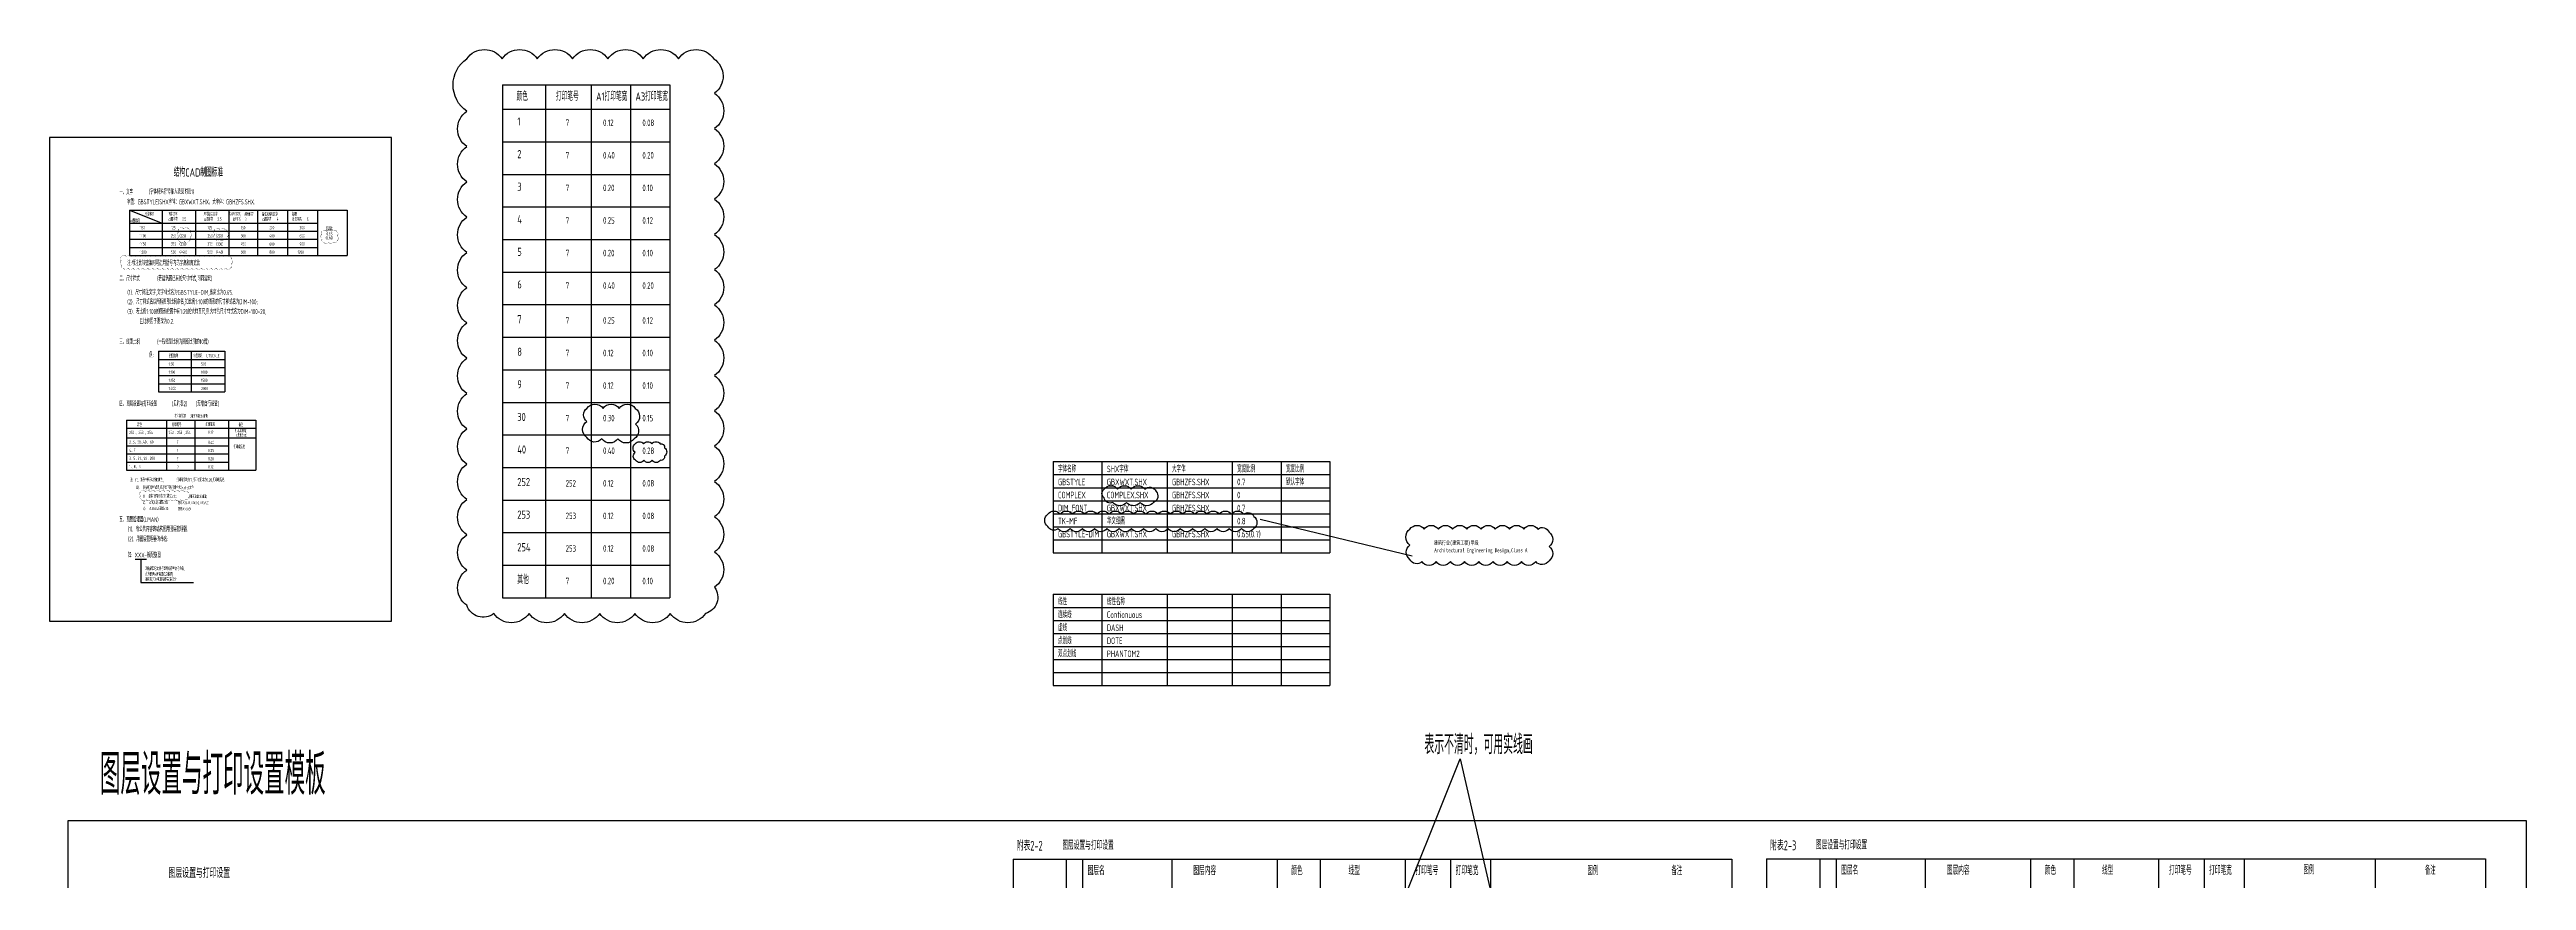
# Model space of a CAD drawing. Extents: x -469675 to 2400000, y -476501 to 2085364.
# Drawn here: x -163489 to -11382, y 106128 to 157149 of the extents above; entities that cross this region are included whole.
import ezdxf

# ---------------------------------------------------------------- set-up
doc = ezdxf.new("R2010")
doc.units = 0
doc.header["$LTSCALE"] = 1000
doc.header["$MEASUREMENT"] = 0
doc.linetypes.add('PHANTOM2', pattern=[1.25, 0.625, -0.125, 0.125, -0.125, 0.125, -0.125])
doc.layers.get('Defpoints').update_dxf_attribs({"linetype": 'CONTINUOUS'})
doc.layers.add('C-PLAN_TEXT', color=3, linetype='CONTINUOUS')
doc.layers.add('图框', color=7, linetype='CONTINUOUS')
doc.layers.add('C-注释', color=30, linetype='CONTINUOUS', plot=False)
doc.styles.add('GBSTYLE', font='gbxwxt.shx', dxfattribs={"width": 0.7, "bigfont": 'gbhzfs.shx'})
doc.styles.add('TK-MF', font='STXIHEI.TTF', dxfattribs={"width": 0.8})

msp = doc.modelspace()

# ---------------------------------------------------------------- linework, layer by layer
at = {"layer": 'C-PLAN_TEXT', "color": 1}
for p, q in [((-135678.6004, 154984.0805), (-135678.6004, 123484.0805)), ((-135678.6004, 154984.0805), (-125404.7161, 154984.0805)), ((-133032.6016, 154984.0805), (-133032.6016, 123484.0805)), ((-130237.8422, 154984.0805), (-130237.8422, 123484.0805)), ((-127821.2791, 154984.0805), (-127821.2791, 123484.0805)), ((-125404.7161, 154984.0805), (-125404.7161, 123484.0805)), ((-135678.6004, 153484.0805), (-125404.7161, 153484.0805)), ((-135678.6004, 153484.0805), (-125404.7161, 153484.0805)), ((-135678.6004, 151484.0805), (-125404.7161, 151484.0805)), ((-135678.6004, 149484.0805), (-125404.7161, 149484.0805)), ((-158577.253, 147276.6642), (-156577.253, 146497.7352)), ((-158577.253, 147276.6642), (-158577.253, 144497.7352)), ((-158577.253, 147276.6642), (-145219.5652, 147276.6642)), ((-158577.253, 146497.7352), (-147026.2927, 146497.7352)), ((-156577.253, 147276.6642), (-156577.253, 144497.7352)), ((-154515.7433, 147276.6642), (-154515.7433, 144497.7352)), ((-152481.64, 147276.6642), (-152481.64, 144497.7352)), ((-150710.0775, 147276.6642), (-150710.0775, 144497.7352)), ((-148868.1851, 147276.6642), (-148868.1851, 144497.7352)), ((-147026.2927, 147276.6642), (-147026.2927, 144497.7352)), ((-145219.5652, 147276.6642), (-145219.5652, 144497.7352)), ((-135678.6004, 147484.0805), (-125404.7161, 147484.0805)), ((-158577.253, 145997.7352), (-147026.2927, 145997.7352)), ((-158577.253, 145497.7352), (-147026.2927, 145497.7352)), ((-158577.253, 144997.7352), (-147026.2927, 144997.7352)), ((-135678.6004, 145484.0805), (-125404.7161, 145484.0805)), ((-158577.253, 144497.7352), (-145219.5652, 144497.7352)), ((-135678.6004, 143484.0805), (-125404.7161, 143484.0805)), ((-135678.6004, 141484.0805), (-125404.7161, 141484.0805)), ((-156792.5848, 138624.54), (-156792.5848, 136124.54)), ((-156792.5848, 138624.54), (-152731.0751, 138624.54)), ((-154792.5848, 138624.54), (-154792.5848, 136124.54)), ((-152731.0751, 138624.54), (-152731.0751, 136124.54)), ((-135678.6004, 139484.0805), (-125404.7161, 139484.0805)), ((-156792.5848, 138124.54), (-152731.0751, 138124.54)), ((-156792.5848, 137624.54), (-152731.0751, 137624.54)), ((-156792.5848, 137124.54), (-152731.0751, 137124.54)), ((-135678.6004, 137484.0805), (-125404.7161, 137484.0805)), ((-156792.5848, 136624.54), (-152731.0751, 136624.54)), ((-156792.5848, 136124.54), (-152731.0751, 136124.54)), ((-135678.6004, 135484.0805), (-125404.7161, 135484.0805)), ((-158768.1022, 134398.3747), (-150815.898, 134398.3747)), ((-158768.1022, 134398.3747), (-158768.1022, 131314.892)), ((-158768.1022, 133898.3747), (-150815.898, 133898.3747)), ((-156308.1181, 134408.3422), (-156308.1181, 131324.8595)), ((-154574.9318, 134398.3747), (-154574.9318, 131314.892)), ((-152500.2729, 134398.3747), (-152500.2729, 131314.892)), ((-150815.898, 134398.3747), (-150815.898, 131314.892)), ((-158768.1022, 133314.892), (-150815.898, 133314.892)), ((-158768.1022, 132814.892), (-152500.2729, 132814.892)), ((-135678.6004, 133484.0805), (-125404.7161, 133484.0805)), ((-158768.1022, 132314.892), (-152500.2729, 132314.892)), ((-158768.1022, 131814.892), (-152500.2729, 131814.892)), ((-158768.1022, 131314.892), (-150815.898, 131314.892)), ((-135678.6004, 131484.0805), (-125404.7161, 131484.0805)), ((-135678.6004, 129484.0805), (-125404.7161, 129484.0805)), ((-135678.6004, 127484.0805), (-125404.7161, 127484.0805)), ((-157885.6962, 125862.3403), (-157885.6962, 124428.488)), ((-135678.6004, 125484.0805), (-125404.7161, 125484.0805)), ((-157885.6962, 124428.488), (-154650.7529, 124428.488)), ((-135678.6004, 123484.0805), (-125404.7161, 123484.0805)), ((-104317.2739, 107438.6537), (-60170.6947, 107438.6537)), ((-104317.2739, 107438.6537), (-104317.2739, 21938.6537)), ((-101053.658, 107438.6537), (-101053.658, 18036.5434)), ((-100053.658, 107438.6537), (-100053.658, 17938.6537)), ((-94572.2841, 107438.6537), (-94572.2841, 39938.6537)), ((-88104.5466, 107438.6537), (-88104.5466, 39938.6537)), ((-85458.5478, 107438.6537), (-85458.5478, 39938.6537)), ((-80247.2253, 107438.6537), (-80247.2253, 89938.6537)), ((-80247.2253, 107438.6537), (-80247.2253, 39938.6537)), ((-77452.466, 107438.6537), (-77452.466, 39938.6537)), ((-74991.2712, 107438.6537), (-74991.2712, 83938.6537)), ((-60170.6947, 107438.6537), (-60170.6947, 21938.6537)), ((-58046.217, 107456.5301), (-58046.217, 83956.5301)), ((-58046.217, 107456.5301), (-13899.6378, 107456.5301)), ((-54782.6012, 107456.5301), (-54782.6012, 83956.5301)), ((-53782.6012, 107456.5301), (-53782.6012, 83956.5301)), ((-48301.2272, 107456.5301), (-48301.2272, 83956.5301)), ((-41833.4897, 107456.5301), (-41833.4897, 83956.5301)), ((-39187.4909, 107456.5301), (-39187.4909, 83956.5301)), ((-33976.1684, 107456.5301), (-33976.1684, 83956.5301)), ((-31181.4091, 107456.5301), (-31181.4091, 83956.5301)), ((-28720.2143, 107456.5301), (-28720.2143, 83956.5301)), ((-20677.1304, 107456.5301), (-20677.1304, 93956.5301)), ((-13899.6378, 107456.5301), (-13899.6378, 83956.5301))]:
    msp.add_line(p, q, dxfattribs=at)
at = {"layer": 'C-PLAN_TEXT'}
for p, q in [((-101859.7, 131845.3777), (-101859.7, 126245.3777)), ((-101859.7, 131845.3777), (-84859.7, 131845.3777)), ((-101859.7, 131845.3777), (-84859.7, 131845.3777)), ((-101859.7, 131045.3777), (-84859.7, 131045.3777)), ((-101859.7, 131045.3777), (-84859.7, 131045.3777)), ((-98859.7, 131845.3777), (-98859.7, 126245.3777)), ((-94859.7, 131845.3777), (-94859.7, 126245.3777)), ((-90859.7, 131845.3777), (-90859.7, 126245.3777)), ((-87859.7, 131845.3777), (-87859.7, 126245.3777)), ((-84859.7, 131845.3777), (-84859.7, 126245.3777)), ((-101859.7, 130245.3777), (-84859.7, 130245.3777)), ((-101859.7, 129445.3777), (-84859.7, 129445.3777)), ((-101859.7, 128645.3777), (-84859.7, 128645.3777)), ((-101859.7, 127845.3777), (-84859.7, 127845.3777)), ((-101859.7, 127045.3777), (-84859.7, 127045.3777)), ((-158235.2343, 125862.3403), (-157536.1582, 125862.3403)), ((-101859.7, 126245.3777), (-84859.7, 126245.3777)), ((-101859.7, 123696.7747), (-101859.7, 118096.7747)), ((-101859.7, 123696.7747), (-84859.7, 123696.7747)), ((-101859.7, 123696.7747), (-84859.7, 123696.7747)), ((-98859.7, 123696.7747), (-98859.7, 118096.7747)), ((-94859.7, 123696.7747), (-94859.7, 118096.7747)), ((-90859.7, 123696.7747), (-90859.7, 118096.7747)), ((-87859.7, 123696.7747), (-87859.7, 118096.7747)), ((-84859.7, 123696.7747), (-84859.7, 118096.7747)), ((-101859.7, 122896.7747), (-84859.7, 122896.7747)), ((-101859.7, 122896.7747), (-84859.7, 122896.7747)), ((-101859.7, 122096.7747), (-84859.7, 122096.7747)), ((-101859.7, 121296.7747), (-84859.7, 121296.7747)), ((-101859.7, 120496.7747), (-84859.7, 120496.7747)), ((-101859.7, 119696.7747), (-84859.7, 119696.7747)), ((-101859.7, 118896.7747), (-84859.7, 118896.7747)), ((-101859.7, 118096.7747), (-84859.7, 118096.7747))]:
    msp.add_line(p, q, dxfattribs=at)
at = {"layer": 'C-注释'}
for p, q in [((-89143.0139, 128320.0714), (-79813.7553, 126052.9126)), ((-84349.2169, 94932.6756), (-76861.2378, 113601.0923)), ((-76861.2378, 113601.0923), (-72492.555, 94560.046))]:
    msp.add_line(p, q, dxfattribs=at)
for points, format in [([(-137867.9604, 156585.1325, -0.52056705), (-135701.0089, 156585.1325, -0.52056705), (-133534.0573, 156585.1325, -0.52056705), (-131367.1058, 156585.1325, -0.52056705), (-129200.1543, 156585.1325, -0.52056705), (-127033.2028, 156585.1325, -0.52056705), (-124866.2513, 156585.1325, -0.52056705), (-122699.2997, 156585.1325, -0.52056705), (-122650.0504, 154467.4303, -0.52056705), (-122650.0504, 152300.4788, -0.52056705), (-122650.0504, 150133.5273, -0.52056705), (-122650.0504, 147966.5758, -0.52056705), (-122650.0504, 145799.6242, -0.52056705), (-122650.0504, 143632.6727, -0.52056705), (-122650.0504, 141465.7212, -0.52056705), (-122650.0504, 139298.7697, -0.52056705), (-122650.0504, 137131.8182, -0.52056705), (-122650.0504, 134964.8666, -0.52056705), (-122650.0504, 132797.9151, -0.52056705), (-122650.0504, 130630.9636, -0.52056705), (-122650.0504, 128464.0121, -0.52056705), (-122650.0504, 126297.0605, -0.52056705), (-122650.0504, 124130.109, -0.52056705), (-123204.3384, 122517.4455, -0.52056705), (-125371.2899, 122517.4455, -0.52056705), (-127538.2414, 122517.4455, -0.52056705), (-129705.193, 122517.4455, -0.52056705), (-131872.1445, 122517.4455, -0.52056705), (-134039.096, 122517.4455, -0.52056705), (-136206.0475, 122517.4455, -0.52056705), (-137867.9604, 123022.4842, -0.52056705), (-137867.9604, 125189.4357, -0.52056705), (-137867.9604, 127356.3872, -0.52056705), (-137867.9604, 129523.3388, -0.52056705), (-137867.9604, 131690.2903, -0.52056705), (-137867.9604, 133857.2418, -0.52056705), (-137867.9604, 136024.1933, -0.52056705), (-137867.9604, 138191.1449, -0.52056705), (-137867.9604, 140358.0964, -0.52056705), (-137867.9604, 142525.0479, -0.52056705), (-137867.9604, 144691.9994, -0.52056705), (-137867.9604, 146858.951, -0.52056705), (-137867.9604, 149025.9025, -0.52056705), (-137867.9604, 151192.854, -0.52056705), (-137867.9604, 153359.8055, -0.52056705)], "xyb"), ([(-155548.0402, 146133.9888, 0, 30, -0.52056705), (-155248.0402, 146133.9888, 0, 30, -0.52056705), (-154948.0402, 146133.9888, 0, 30, -0.52056705), (-154861.9686, 145920.0604, 0, 30, -0.52056705), (-154861.9686, 145620.0604, 0, 30, -0.52056705), (-154928.7616, 145386.8534, 0, 30, -0.52056705), (-155228.7616, 145386.8534, 0, 30, -0.52056705), (-155528.7616, 145386.8534, 0, 30, -0.52056705), (-155548.0402, 145667.5748, 0, 30, -0.52056705), (-155548.0402, 145967.5748, 0, 30, -0.52056705)], "xyseb"), ([(-153325.1691, 146099.717, 0, 30, -0.52056705), (-153025.1691, 146099.717, 0, 30, -0.52056705), (-152725.1691, 146099.717, 0, 30, -0.52056705), (-152584.2159, 145940.6702, 0, 30, -0.52056705), (-152584.2159, 145640.6702, 0, 30, -0.52056705), (-152741.281, 145497.7352, 0, 30, -0.52056705), (-153041.281, 145497.7352, 0, 30, -0.52056705), (-153325.1691, 145513.847, 0, 30, -0.52056705), (-153325.1691, 145813.847, 0, 30, -0.52056705)], "xyseb"), ([(-146753.3344, 145980.7088, 0, 30, -0.52056705), (-146453.3344, 145980.7088, 0, 30, -0.52056705), (-146153.3344, 145980.7088, 0, 30, -0.52056705), (-145853.3344, 145980.7088, 0, 30, -0.52056705), (-145836.389, 145697.6541, 0, 30, -0.52056705), (-145836.389, 145397.6541, 0, 30, -0.52056705), (-146056.2902, 145317.5552, 0, 30, -0.52056705), (-146356.2902, 145317.5552, 0, 30, -0.52056705), (-146656.2902, 145317.5552, 0, 30, -0.52056705), (-146753.3344, 145520.5111, 0, 30, -0.52056705), (-146753.3344, 145820.5111, 0, 30, -0.52056705)], "xyseb"), ([(-159071.6958, 144441.1571, 0, 30, -0.52056705), (-158771.6958, 144441.1571, 0, 30, -0.52056705), (-158471.6958, 144441.1571, 0, 30, -0.52056705), (-158171.6958, 144441.1571, 0, 30, -0.52056705), (-157871.6958, 144441.1571, 0, 30, -0.52056705), (-157571.6958, 144441.1571, 0, 30, -0.52056705), (-157271.6958, 144441.1571, 0, 30, -0.52056705), (-156971.6958, 144441.1571, 0, 30, -0.52056705), (-156671.6958, 144441.1571, 0, 30, -0.52056705), (-156371.6958, 144441.1571, 0, 30, -0.52056705), (-156071.6958, 144441.1571, 0, 30, -0.52056705), (-155771.6958, 144441.1571, 0, 30, -0.52056705), (-155471.6958, 144441.1571, 0, 30, -0.52056705), (-155171.6958, 144441.1571, 0, 30, -0.52056705), (-154871.6958, 144441.1571, 0, 30, -0.52056705), (-154571.6958, 144441.1571, 0, 30, -0.52056705), (-154271.6958, 144441.1571, 0, 30, -0.52056705), (-153971.6958, 144441.1571, 0, 30, -0.52056705), (-153671.6958, 144441.1571, 0, 30, -0.52056705), (-153371.6958, 144441.1571, 0, 30, -0.52056705), (-153071.6958, 144441.1571, 0, 30, -0.52056705), (-152771.6958, 144441.1571, 0, 30, -0.52056705), (-152471.6958, 144441.1571, 0, 30, -0.52056705), (-152327.6132, 144285.2397, 0, 30, -0.52056705), (-152327.6132, 143985.2397, 0, 30, -0.52056705), (-152372.9845, 143730.611, 0, 30, -0.52056705), (-152672.9845, 143730.611, 0, 30, -0.52056705), (-152972.9845, 143730.611, 0, 30, -0.52056705), (-153272.9845, 143730.611, 0, 30, -0.52056705), (-153572.9845, 143730.611, 0, 30, -0.52056705), (-153872.9845, 143730.611, 0, 30, -0.52056705), (-154172.9845, 143730.611, 0, 30, -0.52056705), (-154472.9845, 143730.611, 0, 30, -0.52056705), (-154772.9845, 143730.611, 0, 30, -0.52056705), (-155072.9845, 143730.611, 0, 30, -0.52056705), (-155372.9845, 143730.611, 0, 30, -0.52056705), (-155672.9845, 143730.611, 0, 30, -0.52056705), (-155972.9845, 143730.611, 0, 30, -0.52056705), (-156272.9845, 143730.611, 0, 30, -0.52056705), (-156572.9845, 143730.611, 0, 30, -0.52056705), (-156872.9845, 143730.611, 0, 30, -0.52056705), (-157172.9845, 143730.611, 0, 30, -0.52056705), (-157472.9845, 143730.611, 0, 30, -0.52056705), (-157772.9845, 143730.611, 0, 30, -0.52056705), (-158072.9845, 143730.611, 0, 30, -0.52056705), (-158372.9845, 143730.611, 0, 30, -0.52056705), (-158672.9845, 143730.611, 0, 30, -0.52056705), (-158972.9845, 143730.611, 0, 30, -0.52056705), (-159071.6958, 143931.8996, 0, 30, -0.52056705), (-159071.6958, 144231.8996, 0, 30, -0.52056705)], "xyseb"), ([(-130492.2492, 135116.8107, -0.52056705), (-129500.4993, 135116.8107, -0.52056705), (-128508.7495, 135116.8107, -0.52056705), (-127516.9997, 135116.8107, -0.52056705), (-127497.7389, 134144.3216, -0.52056705), (-127593.6718, 133248.5047, -0.52056705), (-128585.4217, 133248.5047, -0.52056705), (-129577.1715, 133248.5047, -0.52056705), (-130492.2492, 133325.1769, -0.52056705), (-130492.2492, 134316.9267, -0.52056705)], "xyb"), ([(-127522.0622, 132938.0016, -0.52056705), (-127011.7215, 132938.0016, -0.52056705), (-126501.3808, 132938.0016, -0.52056705), (-125991.0402, 132938.0016, -0.52056705), (-125722.2507, 132696.4504, -0.52056705), (-125722.2507, 132186.1097, -0.52056705), (-125971.85, 131925.3683, -0.52056705), (-126482.1907, 131925.3683, -0.52056705), (-126992.5314, 131925.3683, -0.52056705), (-127502.872, 131925.3683, -0.52056705), (-127522.0622, 132416.5189, -0.52056705)], "xyb"), ([(-157892.6173, 129990.2685, 0, 30, -0.52056705), (-157592.6173, 129990.2685, 0, 30, -0.52056705), (-157292.6173, 129990.2685, 0, 30, -0.52056705), (-156992.6173, 129990.2685, 0, 30, -0.52056705), (-156692.6173, 129990.2685, 0, 30, -0.52056705), (-156392.6173, 129990.2685, 0, 30, -0.52056705), (-156092.6173, 129990.2685, 0, 30, -0.52056705), (-155792.6173, 129990.2685, 0, 30, -0.52056705), (-155492.6173, 129990.2685, 0, 30, -0.52056705), (-155192.6173, 129990.2685, 0, 30, -0.52056705), (-154960.0067, 129922.8791, 0, 30, -0.52056705), (-154960.0067, 129622.8791, 0, 30, -0.52056705), (-155145.3467, 129508.2191, 0, 30, -0.52056705), (-155445.3467, 129508.2191, 0, 30, -0.52056705), (-155745.3467, 129508.2191, 0, 30, -0.52056705), (-156045.3467, 129508.2191, 0, 30, -0.52056705), (-156345.3467, 129508.2191, 0, 30, -0.52056705), (-156645.3467, 129508.2191, 0, 30, -0.52056705), (-156945.3467, 129508.2191, 0, 30, -0.52056705), (-157245.3467, 129508.2191, 0, 30, -0.52056705), (-157545.3467, 129508.2191, 0, 30, -0.52056705), (-157845.3467, 129508.2191, 0, 30, -0.52056705), (-157892.6173, 129760.9485, 0, 30, -0.52056705)], "xyseb"), ([(-98728.4991, 130152.3889, -0.52056705), (-97897.483, 130152.3889, -0.52056705), (-97066.467, 130152.3889, -0.52056705), (-96235.4509, 130152.3889, -0.52056705), (-95535.6557, 130021.1681, -0.52056705), (-95690.0608, 129344.557, -0.52056705), (-96521.0769, 129344.557, -0.52056705), (-97352.0929, 129344.557, -0.52056705), (-98183.109, 129344.557, -0.52056705), (-98728.4991, 129630.183, -0.52056705)], "xyb"), ([(-102178.1113, 128615.6752, -0.52056705), (-101426.4614, 128615.6752, -0.52056705), (-100674.8115, 128615.6752, -0.52056705), (-99923.1616, 128615.6752, -0.52056705), (-99171.5116, 128615.6752, -0.52056705), (-98419.8617, 128615.6752, -0.52056705), (-97668.2118, 128615.6752, -0.52056705), (-96916.5618, 128615.6752, -0.52056705), (-96164.9119, 128615.6752, -0.52056705), (-95413.262, 128615.6752, -0.52056705), (-94661.6121, 128615.6752, -0.52056705), (-93909.9621, 128615.6752, -0.52056705), (-93158.3122, 128615.6752, -0.52056705), (-92406.6623, 128615.6752, -0.52056705), (-91655.0123, 128615.6752, -0.52056705), (-90903.3624, 128615.6752, -0.52056705), (-90151.7125, 128615.6752, -0.52056705), (-89536.0896, 128479.6482, -0.52056705), (-89537.5691, 127729.4778, -0.52056705), (-90289.2191, 127729.4778, -0.52056705), (-91040.869, 127729.4778, -0.52056705), (-91792.5189, 127729.4778, -0.52056705), (-92544.1689, 127729.4778, -0.52056705), (-93295.8188, 127729.4778, -0.52056705), (-94047.4687, 127729.4778, -0.52056705), (-94799.1186, 127729.4778, -0.52056705), (-95550.7686, 127729.4778, -0.52056705), (-96302.4185, 127729.4778, -0.52056705), (-97054.0684, 127729.4778, -0.52056705), (-97805.7184, 127729.4778, -0.52056705), (-98557.3683, 127729.4778, -0.52056705), (-99309.0182, 127729.4778, -0.52056705), (-100060.6681, 127729.4778, -0.52056705), (-100812.3181, 127729.4778, -0.52056705), (-101563.968, 127729.4778, -0.52056705), (-102178.1113, 127866.9844, -0.52056705)], "xyb"), ([(-79948.2047, 127705.0209, -0.52056705), (-79074.456, 127705.0209, -0.52056705), (-78200.7073, 127705.0209, -0.52056705), (-77326.9586, 127705.0209, -0.52056705), (-76453.2099, 127705.0209, -0.52056705), (-75579.4612, 127705.0209, -0.52056705), (-74705.7125, 127705.0209, -0.52056705), (-73831.9638, 127705.0209, -0.52056705), (-72958.2151, 127705.0209, -0.52056705), (-72084.4664, 127705.0209, -0.52056705), (-71407.0359, 127508.7027, -0.52056705), (-71407.0359, 126634.954, -0.52056705), (-71407.0359, 125761.2053, -0.52056705), (-72223.5747, 125703.9953, -0.52056705), (-73097.3234, 125703.9953, -0.52056705), (-73971.0721, 125703.9953, -0.52056705), (-74844.8208, 125703.9953, -0.52056705), (-75718.5695, 125703.9953, -0.52056705), (-76592.3182, 125703.9953, -0.52056705), (-77466.0669, 125703.9953, -0.52056705), (-78339.8156, 125703.9953, -0.52056705), (-79213.5643, 125703.9953, -0.52056705), (-79948.2047, 125843.1035, -0.52056705), (-79948.2047, 126716.8522, -0.52056705)], "xyb")]:
    msp.add_lwpolyline(points, format=format, close=True, dxfattribs=at)
at = {"layer": 'Defpoints'}
for points in [[(-163489.0635, 122045.7757), (-142489.0635, 122045.7757), (-142489.0635, 151745.7757), (-163489.0635, 151745.7757)], [(-162363.9491, 16458.5881), (-11382.0263, 16458.5881), (-11382.0263, 109783.6028), (-162363.9491, 109783.6028)]]:
    msp.add_lwpolyline(points, close=True, dxfattribs=at)

# ---------------------------------------------------------------- texts
at = {"layer": 'C-PLAN_TEXT', "color": 4, "style": 'GBSTYLE'}
for s, height, width, p in [('颜色', 500, 0.7, (-134811.6354, 154014.8339)), ('打印笔号', 500, 0.7, (-132394.329, 154014.8339)), ('A1打印笔宽', 500, 0.7, (-129926.2962, 154014.8339)), ('A3打印笔宽', 500, 0.7, (-127509.7331, 154014.8339)), ('4', 500, 0.7, (-134761.8183, 146478.1023)), ('1).  结构协同标准打印样式.ctb', 200, 0.7, (-157761.9242, 129618.1603)), ('2).  A1(A2)白图.ctb', 200, 0.7, (-157761.9242, 129243.1688)), ('3).  A3(A4)白图.ctb', 200, 0.7, (-157761.9242, 128868.1773)), ('图层设置与打印设置', 500, 0.7, (-101291.4675, 108019.8458)), ('图层设置与打印设置', 500, 0.7, (-55020.4106, 108037.7223)), ('图层名', 500, 0.7, (-99739.0847, 106469.4071)), ('图层内容', 500, 0.7, (-93249.8011, 106469.4071)), ('颜色', 500, 0.7, (-87237.5817, 106469.4071)), ('线型', 500, 0.7, (-83721.0692, 106469.4071)), ('打印笔号', 500, 0.7, (-79608.9527, 106469.4071)), ('打印笔宽', 500, 0.7, (-77140.9199, 106469.4071)), ('图例', 500, 0.65, (-69036.3758, 106469.4071)), ('备注', 500, 0.65, (-63884.738, 106469.4071)), ('图层名', 500, 0.7, (-53468.0278, 106487.2835)), ('图层内容', 500, 0.7, (-46978.7442, 106487.2835)), ('颜色', 500, 0.7, (-40966.5248, 106487.2835)), ('线型', 500, 0.7, (-37450.0124, 106487.2835)), ('打印笔号', 500, 0.7, (-33337.8958, 106487.2835)), ('打印笔宽', 500, 0.7, (-30869.863, 106487.2835)), ('图例', 500, 0.65, (-25070.305, 106513.1576)), ('备注', 500, 0.65, (-17613.6811, 106487.2835))]:
    msp.add_text(s, height=height, dxfattribs=dict(at, width=width)).set_placement(p)
at = {"layer": 'C-PLAN_TEXT', "color": 1, "style": 'GBSTYLE', "width": 0.7}
for s, height, p in [('1', 500, (-134761.8183, 152478.1023)), ('(用于正常比例出图)', 175, (-154840.0869, 134548.6048)), ('(用于A0%%242A1,A0%%242A2,A1%%242A2)', 175, (-155620.2993, 129231.1333)), ('(用于正常比例出图)', 175, (-154901.159, 129606.1247)), ('(用于A1%%242A3)', 175, (-155620.2993, 128856.1418)), ('加前缀(可用项目名称等)来区分', 200, (-157620.4908, 124515.7831)), ('为方便辨认所需要还原的图,', 200, (-157620.4908, 124825.5084)), ('因粘贴其它文件的图时会有重复的命名,', 200, (-157620.4908, 125175.9549))]:
    msp.add_text(s, height=height, dxfattribs=at).set_placement(p)
at = {"layer": 'C-PLAN_TEXT', "color": 3, "style": 'GBSTYLE', "width": 0.7}
for s, height, p in [('7', 400, (-131788.2881, 152454.2652)), ('0.12', 400, (-129497.7191, 152454.2652)), ('0.08', 400, (-127081.156, 152454.2652)), ('7', 400, (-131788.2881, 150454.2652)), ('0.40', 400, (-129497.7191, 150454.2652)), ('0.20', 400, (-127081.156, 150454.2652)), ('3', 500, (-134761.8183, 148478.1023)), ('7', 400, (-131788.2881, 148454.2652)), ('0.20', 400, (-129497.7191, 148454.2652)), ('0.10', 400, (-127081.156, 148454.2652)), ('7', 400, (-131788.2881, 146454.2652)), ('0.25', 400, (-129497.7191, 146454.2652)), ('0.12', 400, (-127081.156, 146454.2652)), ('7', 400, (-131788.2881, 144454.2652)), ('0.20', 400, (-129497.7191, 144454.2652)), ('0.10', 400, (-127081.156, 144454.2652)), ('7', 400, (-131788.2881, 142454.2652)), ('0.40', 400, (-129497.7191, 142454.2652)), ('0.20', 400, (-127081.156, 142454.2652)), ('7', 400, (-131788.2881, 140316.042)), ('0.25', 400, (-129497.7191, 140316.042)), ('0.12', 400, (-127081.156, 140316.042)), ('7', 400, (-131788.2881, 138316.042)), ('0.12', 400, (-129497.7191, 138316.042)), ('0.10', 400, (-127081.156, 138316.042)), ('7', 400, (-131788.2881, 136316.042)), ('0.12', 400, (-129497.7191, 136316.042)), ('0.10', 400, (-127081.156, 136316.042)), ('7', 400, (-131788.2881, 134316.042)), ('0.30', 400, (-129497.7191, 134316.042)), ('0.15', 400, (-127081.156, 134316.042)), ('7', 400, (-131788.2881, 132316.042)), ('0.40', 400, (-129497.7191, 132316.042)), ('0.28', 400, (-127081.156, 132316.042)), ('252', 400, (-131788.2881, 130316.042)), ('0.12', 400, (-129497.7191, 130316.042)), ('0.08', 400, (-127081.156, 130316.042)), ('253', 400, (-131788.2881, 128316.042)), ('0.12', 400, (-129497.7191, 128316.042)), ('0.08', 400, (-127081.156, 128316.042)), ('253', 400, (-131788.2881, 126316.042)), ('0.12', 400, (-129497.7191, 126316.042)), ('0.08', 400, (-127081.156, 126316.042)), ('7', 400, (-131788.2881, 124316.042)), ('0.20', 400, (-129497.7191, 124316.042)), ('0.10', 400, (-127081.156, 124316.042))]:
    msp.add_text(s, height=height, dxfattribs=at).set_placement(p)
at = {"layer": 'C-PLAN_TEXT', "color": 2, "style": 'GBSTYLE', "width": 0.7}
for s, height, p in [('2', 500, (-134761.8183, 150478.1023)), ('结构CAD制图标准', 500, (-155856.1789, 149349.9027)), ('图层设置与打印设置模板', 2500, (-160394.9702, 111396.2174)), ('附表2-2', 600, (-104099.2102, 107961.5784)), ('附表2-3', 600, (-57828.1533, 107979.4549)), ('图层设置与打印设置', 600, (-156181.8973, 106288.3689))]:
    msp.add_text(s, height=height, dxfattribs=at).set_placement(p)
at = {"layer": 'C-PLAN_TEXT', "style": 'GBSTYLE'}
for s, height, width, p in [('一、文字', 300, 0.7, (-159199.4499, 148241.1163)), ('字型：GBSTYLE(SHX字体：GBXWXT.SHX，大字体：GBHZFS.SHX.', 300, 0.7, (-158718.761, 147644.0724)), ('(字体特殊符号输入表见附表1)', 300, 0.7, (-157400.799, 148271.6333)), ('出图比例', 200, 0.7, (-158512.056, 146539.4652)), ('1:50', 200, 0.7, (-157959.409, 146112.0562)), ('标注事项', 200, 0.7, (-157637.7907, 146940.756)), ('图中文字', 200, 0.7, (-156187.9066, 146930.5093)), ('出图字高', 200, 0.7, (-156178.299, 146624.9803)), ('125', 200, 0.7, (-156033.9011, 146112.0562)), ('2.5', 200, 0.7, (-155341.305, 146642.8274)), ('尺寸标注文字', 200, 0.7, (-154021.6515, 146930.5093)), ('出图字高', 200, 0.7, (-154012.0438, 146624.9803)), ('125', 200, 0.7, (-153785.9088, 146112.0562)), ('2.5', 200, 0.7, (-153175.0498, 146642.8274)), ('轴线尺寸文字,', 175, 0.65, (-152444.3029, 146955.0041)), ('出图字高', 175, 0.65, (-152226.6501, 146624.9803)), ('150', 200, 0.7, (-151747.0663, 146112.0562)), ('剖断面文字', 175, 0.65, (-151512.2929, 146948.4186)), ('3', 175, 0.65, (-151470.4617, 146642.8274)), ('备注及说明文字', 200, 0.7, (-150438.3936, 146930.5093)), ('出图字高', 200, 0.7, (-150428.786, 146624.9803)), ('200', 200, 0.7, (-149987.9968, 146112.0562)), ('4', 200, 0.7, (-149537.2564, 146642.8274)), ('标题', 200, 0.7, (-148584.0082, 146930.5093)), ('出图字高', 200, 0.7, (-148574.4006, 146624.9803)), ('300', 200, 0.7, (-148133.6114, 146112.0562)), ('6', 200, 0.7, (-147682.871, 146642.8274)), ('宽高比', 200, 0.7, (-146517.6848, 146039.5124)), ('1:100', 200, 0.7, (-157959.409, 145612.0562)), ('1:150', 200, 0.7, (-157959.409, 145112.0562)), ('1:200', 200, 0.7, (-157959.409, 144612.0562)), ('250', 200, 0.7, (-156033.9011, 145612.0562)), ('375', 200, 0.7, (-156033.9011, 145112.0562)), ('500', 200, 0.7, (-156033.9011, 144612.0562)), ('(220)', 200, 0.7, (-155505.6694, 145613.3658)), ('(330)', 200, 0.7, (-155505.6694, 145112.0562)), ('(440)', 200, 0.7, (-155505.6694, 144612.0562)), ('250', 200, 0.7, (-153785.9088, 145612.0562)), ('375', 200, 0.7, (-153785.9088, 145112.0562)), ('500', 200, 0.7, (-153785.9088, 144612.0562)), ('(220)', 200, 0.7, (-153256.2895, 145619.1153)), ('(330)', 200, 0.7, (-153256.2895, 145112.0562)), ('(440)', 200, 0.7, (-153256.2895, 144612.0562)), ('600', 200, 0.7, (-151753.1765, 144612.0562)), ('300', 200, 0.7, (-151747.0663, 145612.0562)), ('450', 200, 0.7, (-151747.0663, 145112.0562)), ('400', 200, 0.7, (-149987.9968, 145612.0562)), ('600', 200, 0.7, (-149987.9968, 145112.0562)), ('800', 200, 0.7, (-149987.9968, 144612.0562)), ('1200', 200, 0.7, (-148249.8787, 144612.0562)), ('600', 200, 0.7, (-148133.6114, 145612.0562)), ('900', 200, 0.7, (-148133.6114, 145112.0562)), ('(0.60)', 200, 0.7, (-146538.1111, 145484.7792)), ('0.65', 200, 0.7, (-146478.0539, 145740.5023)), ('二、尺寸样式', 300, 0.7, (-159199.4499, 142936.0984)), ('注:标注比较密集时可选用括号内的字高和高宽比', 300, 0.7, (-158718.761, 143888.5376)), ('(若建筑图已有的尺寸样式,可同建筑)', 300, 0.7, (-156880.5066, 142936.0984)), ('(1). 尺寸标注文字,文字样式名为GBSTYLE-DIM,宽高比为0.65.', 300, 0.7, (-158710.5291, 142090.9411)), ('(2). 尺寸样式名以所标图形比例命名,如比例1:100的图形的尺寸样式名为DIM-100;', 300, 0.7, (-158710.5291, 141509.719)), ('(3). 若比例1:100的图形的图中有1:20的大样图尺,则大样的尺寸样式名为DIM-100-20,', 300, 0.7, (-158710.5291, 140910.6669)), ('且比例因子要改为0.2.', 300, 0.7, (-157949.2113, 140311.6149)), ('三、线型比例', 300, 0.7, (-159199.4499, 139057.7272)), ('例:', 300, 0.7, (-157360.3589, 138249.2941)), ('(一般线型比例为图纸比例的10倍)', 300, 0.7, (-156880.5066, 139057.7272)), ('出图比例', 200, 0.7, (-156174.7408, 138238.861)), ('线型比例', 200, 0.7, (-154645.4301, 138251.7851)), ('LTSCALE', 200, 0.7, (-153853.0018, 138251.7851)), ('1:50', 200, 0.7, (-156174.7408, 137738.861)), ('1:100', 200, 0.7, (-156174.7408, 137238.861)), ('1:150', 200, 0.7, (-156174.7408, 136738.861)), ('1000', 200, 0.7, (-154174.7408, 137238.861)), ('1500', 200, 0.7, (-154174.7408, 136738.861)), ('500', 200, 0.7, (-154174.7408, 137738.861)), ('四、图层设置与打印设置', 300, 0.7, (-159199.4499, 135246.6765)), ('1:200', 200, 0.7, (-156174.7408, 136238.861)), ('(见附表2)', 300, 0.7, (-155969.3181, 135246.6765)), ('[无需自行设置]', 300, 0.7, (-154502.768, 135246.6765)), ('2000', 200, 0.7, (-154174.7408, 136238.861)), ('颜色', 200, 0.7, (-158099.3378, 134012.6957)), ('打印笔号', 200, 0.7, (-155955.0716, 134012.6957)), ('打印样式表', 200, 0.7, (-155802.7653, 134539.7835)), ('打印笔宽', 200, 0.7, (-153906.3106, 134025.6198)), ('备注', 200, 0.7, (-151875.3478, 134012.6957)), ('252', 200, 0.7, (-158595.8002, 133536.998)), ('2', 200, 0.7, (-158592.8073, 132945.9898)), ('4', 200, 0.7, (-158592.8073, 132445.9898)), ('、', 200, 0.7, (-158458.5405, 132924.9483)), ('、', 200, 0.7, (-158458.5405, 132424.9483)), ('6', 200, 0.7, (-158363.7141, 132945.9898)), ('7', 200, 0.7, (-158319.0934, 132445.9898)), ('、', 200, 0.7, (-158230.4234, 132924.9483)), ('、', 200, 0.7, (-158203.3751, 133503.5694)), ('30', 200, 0.7, (-158096.2147, 132945.9898)), ('253', 200, 0.7, (-158036.0102, 133536.998)), ('、', 200, 0.7, (-157836.5177, 132924.9483)), ('40', 200, 0.7, (-157750.8403, 132945.9898)), ('、', 200, 0.7, (-157636.1478, 133503.5694)), ('、', 200, 0.7, (-157478.5509, 132924.9483)), ('254', 200, 0.7, (-157477.4856, 133536.998)), ('60', 200, 0.7, (-157314.1346, 132945.9898)), ('252', 200, 0.7, (-156174.7847, 133536.998)), ('、', 200, 0.5, (-155765.7898, 133503.5694)), ('7', 200, 0.7, (-155679.8203, 132929.213)), ('7', 200, 0.7, (-155679.8203, 132429.213)), ('253', 200, 0.7, (-155651.249, 133536.998)), ('、', 200, 0.5, (-155227.8579, 133503.5694)), ('254', 200, 0.7, (-155146.6357, 133536.998)), ('0.12', 200, 0.7, (-153749.7445, 133553.3867)), ('0.40', 200, 0.7, (-153749.7445, 132929.213)), ('0.25', 200, 0.7, (-153749.7445, 132429.213)), ('打印成黑色', 200, 0.7, (-152183.5793, 132647.2433)), ('打印成灰度', 200, 0.7, (-152099.7913, 133632.0392)), ('(淡显为30)', 175, 0.7, (-152009.8201, 133371.5232)), ('1', 200, 0.7, (-158592.8073, 131444.4208)), ('3', 200, 0.7, (-158592.8073, 131945.9898)), ('注: (1). 除表中所示以外的颜色,', 200, 0.7, (-158541.7173, 130620.9081)), ('、', 200, 0.7, (-158458.5405, 131924.9483)), ('、', 200, 0.7, (-158458.5405, 131423.3793)), ('5', 200, 0.7, (-158334.0633, 131945.9898)), ('8', 200, 0.7, (-158319.0934, 131444.4208)), ('、', 200, 0.7, (-158199.7965, 131924.9483)), ('、', 200, 0.7, (-158174.2121, 131423.3793)), ('31', 200, 0.7, (-158077.2602, 131945.9898)), ('9', 200, 0.7, (-157997.8549, 131444.4208)), ('、', 200, 0.7, (-157841.468, 131924.9483)), ('90', 200, 0.7, (-157712.502, 131945.9898)), ('、', 200, 0.7, (-157435.4645, 131924.9483)), ('200', 200, 0.7, (-157331.1218, 131945.9898)), ('打印笔号均为7,打印笔宽均为0.20,打印成黑色.', 200, 0.7, (-155690.0719, 130620.9081)), ('7', 200, 0.7, (-155679.8203, 131929.213)), ('7', 200, 0.7, (-155658.7724, 131429.213)), ('0.20', 200, 0.7, (-153749.7445, 131929.213)), ('0.12', 200, 0.7, (-153749.7445, 131429.213)), ('字体名称', 400, 0.7, (-101559.7, 131195.3777)), ('SHX字体', 400, 0.7, (-98559.7, 131195.3777)), ('大字体', 400, 0.7, (-94559.7, 131195.3777)), ('宽度比例', 400, 0.7, (-90559.7, 131195.3777)), ('默认字体', 400, 0.7, (-87559.7, 130395.3777)), ('宽度比例', 400, 0.7, (-87559.7, 131195.3777)), ('(2). ', 200, 0.7, (-158196.2432, 130168.6794)), ('根据打印样式表,已存以下的打印样式(*.ctb)文件', 200, 0.7, (-157728.7919, 130152.3252)), ('GBSTYLE', 400, 0.7, (-101559.7, 130395.3777)), ('COMPLEX', 400, 0.7, (-101559.7, 129595.3777)), ('GBXWXT.SHX', 400, 0.7, (-98559.7, 130395.3777)), ('COMPLEX.SHX', 400, 0.7, (-98559.7, 129595.3777)), ('GBHZFS.SHX', 400, 0.7, (-94559.7, 130395.3777)), ('GBHZFS.SHX', 400, 0.7, (-94559.7, 129595.3777)), ('0.7', 400, 0.7, (-90559.7, 130395.3777)), ('0', 400, 0.7, (-90559.7, 129595.3777)), ('五、图层管理器(LMAN)', 300, 0.7, (-159199.4499, 128136.303)), ('(1). 有公共内容的结构图用图层管理器.', 300, 0.7, (-158685.3985, 127554.2096)), ('TK-MF', 400, 0.7, (-101559.7, 127995.3777)), ('DIM_FONT', 400, 0.7, (-101559.7, 128795.3777)), ('华文细黑', 400, 0.7, (-98559.7, 127995.3777)), ('GBXWXT.SHX', 400, 0.7, (-98559.7, 128795.3777)), ('GBHZFS.SHX', 400, 0.7, (-94559.7, 128795.3777)), ('0.7', 400, 0.7, (-90559.7, 128795.3777)), ('0.8', 400, 0.7, (-90559.7, 127995.3777)), ('如: XXX-板配筋图', 300, 0.7, (-158685.3985, 125958.7509)), ('(2). 用图层管理器的命名:', 300, 0.7, (-158685.3985, 126942.825)), ('GBSTYLE-DIM', 400, 0.7, (-101559.7, 127195.3777)), ('GBXWXT.SHX', 400, 0.7, (-98559.7, 127195.3777)), ('GBHZFS.SHX', 400, 0.7, (-94559.7, 127195.3777)), ('0.65(0.7)', 400, 0.7, (-90559.7, 127195.3777)), ('线性', 400, 0.7, (-101559.7, 123046.7747)), ('线性名称', 400, 0.7, (-98559.7, 123046.7747)), ('连续线', 400, 0.7, (-101559.7, 122246.7747)), ('虚线', 400, 0.7, (-101559.7, 121446.7747)), ('Contionuous', 400, 0.7, (-98559.7, 122246.7747)), ('DASH', 400, 0.7, (-98559.7, 121446.7747)), ('点划线', 400, 0.7, (-101559.7, 120646.7747)), ('DOTE', 400, 0.7, (-98559.7, 120646.7747))]:
    msp.add_text(s, height=height, dxfattribs=dict(at, width=width)).set_placement(p)
at = {"layer": 'C-PLAN_TEXT', "color": 5, "style": 'GBSTYLE', "width": 0.7}
msp.add_text('5', height=500, dxfattribs=at).set_placement((-134761.8183, 144478.1023))
at = {"layer": 'C-PLAN_TEXT', "color": 6, "style": 'GBSTYLE', "width": 0.7}
msp.add_text('6', height=500, dxfattribs=at).set_placement((-134761.8183, 142478.1023))
at = {"layer": 'C-PLAN_TEXT', "color": 7, "style": 'GBSTYLE', "width": 0.7}
msp.add_text('7', height=500, dxfattribs=at).set_placement((-134761.8183, 140339.8792))
at = {"layer": 'C-PLAN_TEXT', "color": 8, "style": 'GBSTYLE', "width": 0.7}
msp.add_text('8', height=500, dxfattribs=at).set_placement((-134761.8183, 138339.8792))
at = {"layer": 'C-PLAN_TEXT', "color": 9, "style": 'GBSTYLE', "width": 0.7}
msp.add_text('9', height=500, dxfattribs=at).set_placement((-134761.8183, 136339.8792))
at = {"layer": 'C-PLAN_TEXT', "color": 30, "style": 'GBSTYLE', "width": 0.7}
msp.add_text('30', height=500, dxfattribs=at).set_placement((-134761.8183, 134339.8792))
at = {"layer": 'C-PLAN_TEXT', "color": 40, "style": 'GBSTYLE', "width": 0.7}
msp.add_text('40', height=500, dxfattribs=at).set_placement((-134761.8183, 132339.8792))
at = {"layer": 'C-PLAN_TEXT', "color": 252, "style": 'GBSTYLE', "width": 0.7}
msp.add_text('252', height=500, dxfattribs=at).set_placement((-134761.8183, 130339.8792))
at = {"layer": 'C-PLAN_TEXT', "color": 253, "style": 'GBSTYLE', "width": 0.7}
msp.add_text('253', height=500, dxfattribs=at).set_placement((-134761.8183, 128339.8792))
at = {"layer": 'C-PLAN_TEXT', "color": 254, "style": 'GBSTYLE', "width": 0.7}
for s, p in [('254', (-134761.8183, 126339.8792)), ('其他', (-134761.8183, 124339.8792))]:
    msp.add_text(s, height=500, dxfattribs=at).set_placement(p)
at = {"layer": 'C-PLAN_TEXT', "linetype": 'PHANTOM2', "style": 'GBSTYLE', "width": 0.7}
for s, p in [('双点划线', (-101559.7, 119846.7747)), ('PHANTOM2', (-98559.7, 119846.7747))]:
    msp.add_text(s, height=400, dxfattribs=at).set_placement(p)
at = {"layer": 'C-注释', "style": 'GBSTYLE', "width": 0.7}
msp.add_text('表示不清时，可用实线画', height=1200, rotation=0.000000026, dxfattribs=at).set_placement((-79057.9184, 113878.7659))
at = {"layer": '图框', "style": 'TK-MF', "width": 0.7}
for s, p in [('建筑行业(建筑工程)甲级', (-78471.2912, 126738.9219)), ('Architectural Engineering Design,Class A', (-78447.7755, 126277.4068))]:
    msp.add_text(s, height=250, dxfattribs=at).set_placement(p)

doc.saveas('drawing.dxf')
